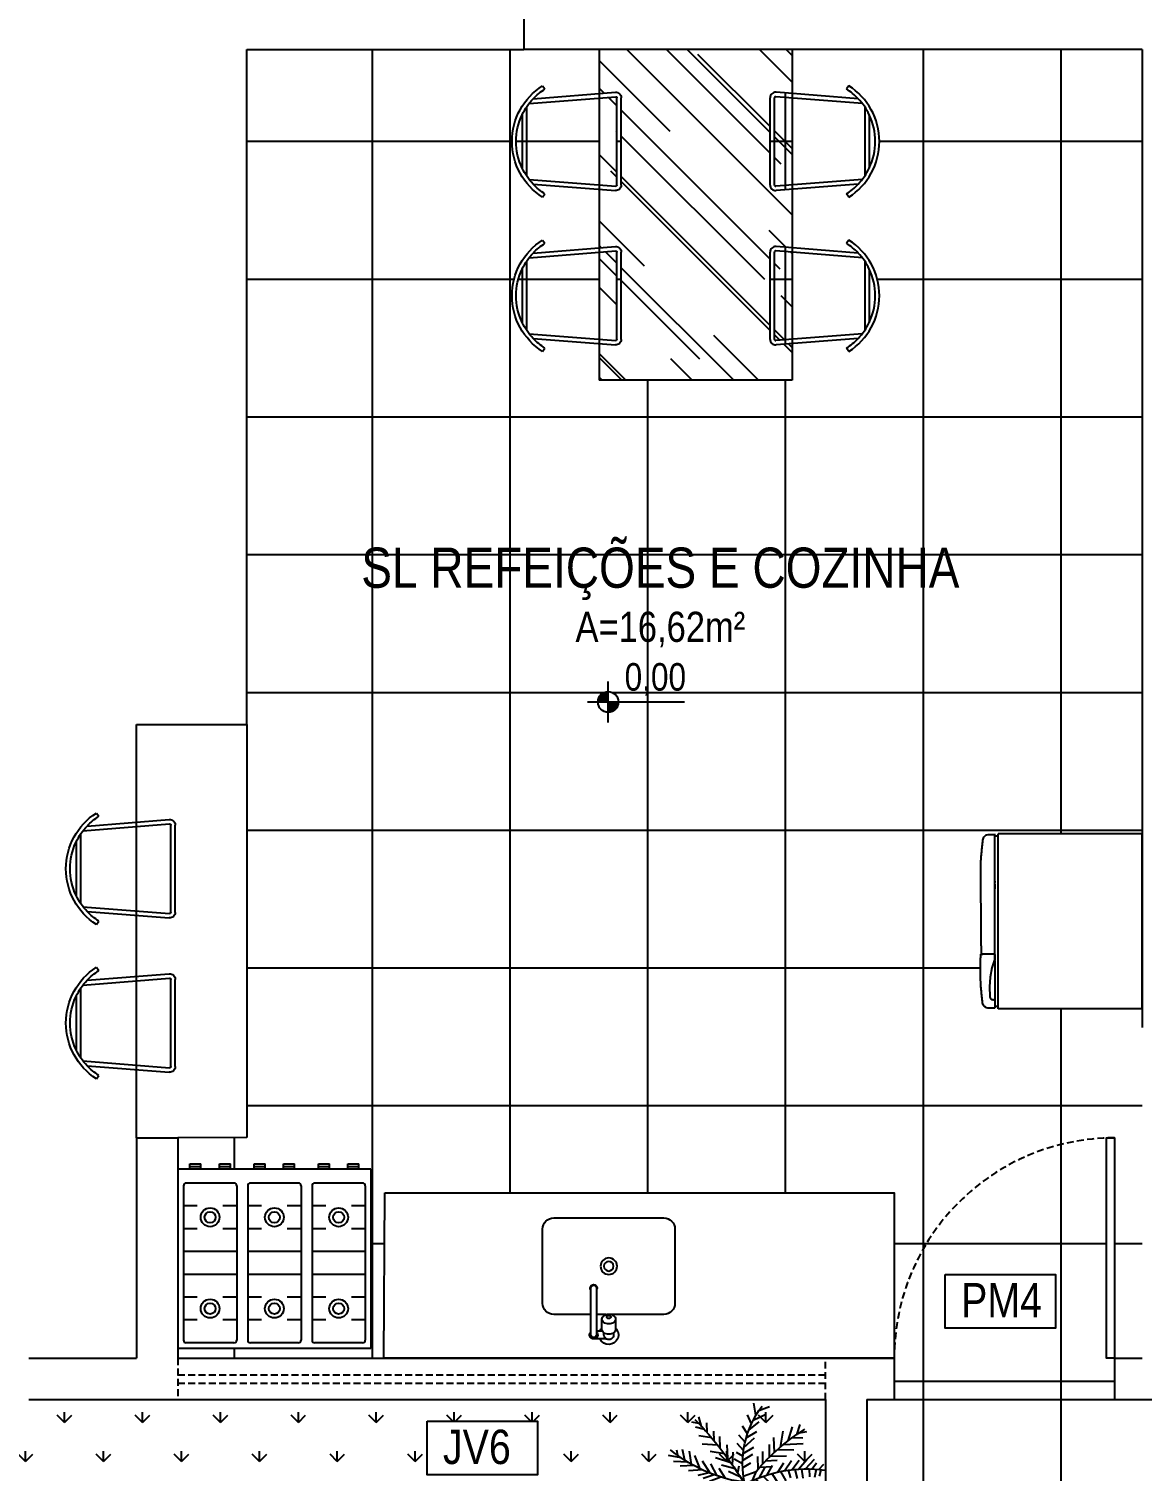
# Model space of a CAD drawing. Header units: millimetres. Extents: x -6300 to 1991, y -4770 to 4545.
# Drawn here: x -1669 to -1265, y -3688 to -3165 of the extents above; entities that cross this region are included whole.
import ezdxf
from ezdxf.enums import TextEntityAlignment as Align

# ---------------------------------------------------------------- set-up
doc = ezdxf.new("R2010")
doc.units = ezdxf.units.MM
doc.header["$LTSCALE"] = 20
doc.header["$MEASUREMENT"] = 0
doc.linetypes.add('CONTINU', pattern=[0])
doc.linetypes.add('HIDDEN2', pattern=[0.1875, 0.125, -0.0625])
doc.layers.get('0').update_dxf_attribs({"linetype": 'CONTINUOUS'})
for name, color, linetype in [('a-pem-m', 6, 'CONTINUOUS'), ('E-txt-g', 3, 'CONTINUOUS'), ('HIDROSSANITÁRIO', 8, 'CONTINUOUS'), ('VE', 118, 'CONTINUOUS')]:
    doc.layers.add(name, color=color, linetype=linetype)
doc.layers.add('E-Txt-W', color=7, linetype='CONTINUOUS', lineweight=20)
doc.styles.add('F2', font='ARIALN.TTF')
doc.styles.add('REG60', font='romans.shx', dxfattribs={"width": 0.8, "height": 0.15})
doc.styles.add('REG80', font='romans.shx', dxfattribs={"width": 0.8, "height": 0.2})
pattern_1 = [(90, (-158294.17, -6555.51), (-50, 1e-14), []), (180, (-158294.17, -6555.51), (-1e-14, -50), [])]

# ---------------------------------------------------------------- blocks, each defined once
blk = doc.blocks.new('TXT-AMB75')
at = {"layer": 'E-txt-g', "style": 'REG80', "width": 0.8, "flags": 8}
blk.add_attdef('TXT', text='', height=0.2, dxfattribs=at).set_placement((0.0055, 0.2964), align=Align.CENTER)
at = {"layer": 'E-Txt-W', "style": 'REG60', "width": 0.8, "flags": 8}
blk.add_attdef('TXT', text='', height=0.15, dxfattribs=at).set_placement((0.0055, 0.0271), align=Align.CENTER)
blk = doc.blocks.new('NV')
at = {"color": 4, "linetype": 'ByBlock', "ltscale": 0.5}
for p, q in [((-1.4143, -0.1421), (-1.4143, 0.1067)), ((-1.5387, -0.0177), (-0.9535, -0.0177))]:
    blk.add_line(p, q, dxfattribs=at)
at = {"color": 4, "ltscale": 2.5}
blk.add_circle((-1.4143, -0.0177), 0.0622, dxfattribs=at)
at = {"color": 4}
for points in [[(-1.4143, -0.0177), (-1.4583, 0.0263), (-1.4765, -0.0177), (-1.4717, 0.0061)], [(-1.4143, -0.0177), (-1.4143, 0.0445), (-1.4583, 0.0263), (-1.4381, 0.0398)], [(-1.4143, -0.0177), (-1.3521, -0.0177), (-1.3703, -0.0617), (-1.3568, -0.0415)], [(-1.4143, -0.0177), (-1.3703, -0.0617), (-1.4143, -0.0799), (-1.3905, -0.0752)]]:
    blk.add_solid(points, dxfattribs=at)
at = {"layer": 'E-Txt-W', "color": 4, "ltscale": 2.5, "style": 'F2'}
blk.add_attdef('COTAPISO', (-1.3058, 0.0735), '', height=0.15, dxfattribs=at)
blk = doc.blocks.new('Fogão03_6')
at = {"layer": 'a-pem-m', "color": 8}
for p, q in [((-0.35, -0.65), (-0.35, 0)), ((-0.35, 0), (0.35, 0)), ((-0.35, 0), (0.35, 0)), ((-0.35, -0.65), (-0.35, 0)), ((-0.33, -0.59), (-0.33, -0.03)), ((-0.33, -0.59), (-0.33, -0.03)), ((-0.32, -0.02), (-0.1467, -0.02)), ((-0.32, -0.02), (-0.1467, -0.02)), ((-0.1367, -0.59), (-0.1367, -0.03)), ((-0.1367, -0.59), (-0.1367, -0.03)), ((-0.0967, -0.59), (-0.0967, -0.03)), ((-0.0967, -0.59), (-0.0967, -0.03)), ((-0.0867, -0.02), (0.0867, -0.02)), ((-0.0867, -0.02), (0.0867, -0.02)), ((0.0967, -0.59), (0.0967, -0.03)), ((0.0967, -0.59), (0.0967, -0.03)), ((0.1367, -0.59), (0.1367, -0.03)), ((0.1367, -0.59), (0.1367, -0.03)), ((0.1467, -0.02), (0.32, -0.02)), ((0.1467, -0.02), (0.32, -0.02)), ((0.33, -0.59), (0.33, -0.03)), ((0.33, -0.59), (0.33, -0.03)), ((0.35, -0.65), (0.35, 0)), ((0.35, -0.65), (0.35, 0)), ((-0.33, -0.1029), (-0.28, -0.1029)), ((-0.33, -0.1029), (-0.28, -0.1029)), ((-0.1867, -0.1029), (-0.1367, -0.1029)), ((-0.1867, -0.1029), (-0.1367, -0.1029)), ((-0.0967, -0.1029), (-0.0467, -0.1029)), ((-0.0967, -0.1029), (-0.0467, -0.1029)), ((0.0467, -0.1029), (0.0967, -0.1029)), ((0.0467, -0.1029), (0.0967, -0.1029)), ((0.1367, -0.1029), (0.1867, -0.1029)), ((0.1367, -0.1029), (0.1867, -0.1029)), ((0.28, -0.1029), (0.33, -0.1029)), ((0.28, -0.1029), (0.33, -0.1029)), ((-0.33, -0.1857), (-0.28, -0.1857)), ((-0.33, -0.1857), (-0.28, -0.1857)), ((-0.1867, -0.1857), (-0.1367, -0.1857)), ((-0.1867, -0.1857), (-0.1367, -0.1857)), ((-0.0967, -0.1857), (-0.0467, -0.1857)), ((-0.0967, -0.1857), (-0.0467, -0.1857)), ((0.0467, -0.1857), (0.0967, -0.1857)), ((0.0467, -0.1857), (0.0967, -0.1857)), ((0.1367, -0.1857), (0.1867, -0.1857)), ((0.1367, -0.1857), (0.1867, -0.1857)), ((0.28, -0.1857), (0.33, -0.1857)), ((0.28, -0.1857), (0.33, -0.1857)), ((-0.33, -0.2686), (-0.1367, -0.2686)), ((-0.33, -0.2686), (-0.1367, -0.2686)), ((-0.0967, -0.2686), (0.0967, -0.2686)), ((-0.0967, -0.2686), (0.0967, -0.2686)), ((0.1367, -0.2686), (0.33, -0.2686)), ((0.1367, -0.2686), (0.33, -0.2686)), ((-0.33, -0.3514), (-0.1367, -0.3514)), ((-0.33, -0.3514), (-0.1367, -0.3514)), ((-0.0967, -0.3514), (0.0967, -0.3514)), ((-0.0967, -0.3514), (0.0967, -0.3514)), ((0.1367, -0.3514), (0.33, -0.3514)), ((0.1367, -0.3514), (0.33, -0.3514)), ((-0.33, -0.4343), (-0.28, -0.4343)), ((-0.33, -0.4343), (-0.28, -0.4343)), ((-0.1867, -0.4343), (-0.1367, -0.4343)), ((-0.1867, -0.4343), (-0.1367, -0.4343)), ((-0.0967, -0.4343), (-0.0467, -0.4343)), ((-0.0967, -0.4343), (-0.0467, -0.4343)), ((0.0467, -0.4343), (0.0967, -0.4343)), ((0.0467, -0.4343), (0.0967, -0.4343)), ((0.1367, -0.4343), (0.1867, -0.4343)), ((0.1367, -0.4343), (0.1867, -0.4343)), ((0.28, -0.4343), (0.33, -0.4343)), ((0.28, -0.4343), (0.33, -0.4343)), ((-0.33, -0.5171), (-0.28, -0.5171)), ((-0.33, -0.5171), (-0.28, -0.5171)), ((-0.1867, -0.5171), (-0.1367, -0.5171)), ((-0.1867, -0.5171), (-0.1367, -0.5171)), ((-0.0967, -0.5171), (-0.0467, -0.5171)), ((-0.0967, -0.5171), (-0.0467, -0.5171)), ((0.0467, -0.5171), (0.0967, -0.5171)), ((0.0467, -0.5171), (0.0967, -0.5171)), ((0.1367, -0.5171), (0.1867, -0.5171)), ((0.1367, -0.5171), (0.1867, -0.5171)), ((0.28, -0.5171), (0.33, -0.5171)), ((0.28, -0.5171), (0.33, -0.5171)), ((-0.32, -0.6), (-0.1467, -0.6)), ((-0.32, -0.6), (-0.1467, -0.6)), ((-0.0867, -0.6), (0.0867, -0.6)), ((-0.0867, -0.6), (0.0867, -0.6)), ((0.1467, -0.6), (0.32, -0.6)), ((0.1467, -0.6), (0.32, -0.6)), ((-0.35, -0.65), (0.35, -0.65)), ((-0.35, -0.65), (0.35, -0.65)), ((-0.3068, -0.65), (-0.3068, -0.67)), ((-0.3068, -0.65), (-0.3068, -0.67)), ((-0.2669, -0.66), (-0.3068, -0.66)), ((-0.2669, -0.66), (-0.3068, -0.66)), ((-0.2669, -0.67), (-0.3068, -0.67)), ((-0.2669, -0.67), (-0.3068, -0.67)), ((-0.2669, -0.65), (-0.2669, -0.67)), ((-0.2669, -0.65), (-0.2669, -0.67)), ((-0.1998, -0.65), (-0.1998, -0.67)), ((-0.1998, -0.65), (-0.1998, -0.67)), ((-0.1599, -0.66), (-0.1998, -0.66)), ((-0.1599, -0.66), (-0.1998, -0.66)), ((-0.1599, -0.67), (-0.1998, -0.67)), ((-0.1599, -0.67), (-0.1998, -0.67)), ((-0.1599, -0.65), (-0.1599, -0.67)), ((-0.1599, -0.65), (-0.1599, -0.67)), ((-0.0734, -0.65), (-0.0734, -0.67)), ((-0.0734, -0.65), (-0.0734, -0.67)), ((-0.0335, -0.66), (-0.0734, -0.66)), ((-0.0335, -0.66), (-0.0734, -0.66)), ((-0.0335, -0.67), (-0.0734, -0.67)), ((-0.0335, -0.67), (-0.0734, -0.67)), ((-0.0335, -0.65), (-0.0335, -0.67)), ((-0.0335, -0.65), (-0.0335, -0.67)), ((0.0335, -0.65), (0.0335, -0.67)), ((0.0335, -0.65), (0.0335, -0.67)), ((0.0734, -0.66), (0.0335, -0.66)), ((0.0734, -0.66), (0.0335, -0.66)), ((0.0734, -0.67), (0.0335, -0.67)), ((0.0734, -0.67), (0.0335, -0.67)), ((0.0734, -0.65), (0.0734, -0.67)), ((0.0734, -0.65), (0.0734, -0.67)), ((0.1599, -0.65), (0.1599, -0.67)), ((0.1599, -0.65), (0.1599, -0.67)), ((0.1998, -0.66), (0.1599, -0.66)), ((0.1998, -0.66), (0.1599, -0.66)), ((0.1998, -0.67), (0.1599, -0.67)), ((0.1998, -0.67), (0.1599, -0.67)), ((0.1998, -0.65), (0.1998, -0.67)), ((0.1998, -0.65), (0.1998, -0.67)), ((0.2669, -0.65), (0.2669, -0.67)), ((0.2669, -0.65), (0.2669, -0.67)), ((0.3067, -0.66), (0.2669, -0.66)), ((0.3067, -0.66), (0.2669, -0.66)), ((0.3067, -0.67), (0.2669, -0.67)), ((0.3067, -0.67), (0.2669, -0.67)), ((0.3067, -0.65), (0.3067, -0.67)), ((0.3067, -0.65), (0.3067, -0.67))]:
    blk.add_line(p, q, dxfattribs=at)
for centre, radius in [((-0.2333, -0.1443), 0.0341), ((-0.2333, -0.1443), 0.0341), ((-0.2333, -0.1443), 0.02), ((-0.2333, -0.1443), 0.02), ((0, -0.1443), 0.0341), ((0, -0.1443), 0.0341), ((0, -0.1443), 0.02), ((0, -0.1443), 0.02), ((0.2333, -0.1443), 0.0341), ((0.2333, -0.1443), 0.0341), ((0.2333, -0.1443), 0.02), ((0.2333, -0.1443), 0.02), ((-0.2333, -0.4757), 0.0341), ((-0.2333, -0.4757), 0.0341), ((-0.2333, -0.4757), 0.02), ((-0.2333, -0.4757), 0.02), ((0, -0.4757), 0.0341), ((0, -0.4757), 0.0341), ((0, -0.4757), 0.02), ((0, -0.4757), 0.02), ((0.2333, -0.4757), 0.0341), ((0.2333, -0.4757), 0.0341), ((0.2333, -0.4757), 0.02), ((0.2333, -0.4757), 0.02)]:
    blk.add_circle(centre, radius, dxfattribs=at)
for centre, start, end in [((-0.32, -0.03), 89.9995, 179.9996), ((-0.32, -0.03), 89.9995, 179.9996), ((-0.1467, -0.03), 359.9996, 89.9995), ((-0.1467, -0.03), 359.9996, 89.9995), ((-0.0867, -0.03), 89.9995, 179.9996), ((-0.0867, -0.03), 89.9995, 179.9996), ((0.0867, -0.03), 359.9996, 89.9995), ((0.0867, -0.03), 359.9996, 89.9995), ((0.1467, -0.03), 89.9995, 179.9996), ((0.1467, -0.03), 89.9995, 179.9996), ((0.32, -0.03), 359.9996, 89.9995), ((0.32, -0.03), 359.9996, 89.9995), ((-0.32, -0.59), 179.9996, 269.9995), ((-0.32, -0.59), 179.9996, 269.9995), ((-0.1467, -0.59), 269.9995, 359.9996), ((-0.1467, -0.59), 269.9995, 359.9996), ((-0.0867, -0.59), 179.9996, 269.9995), ((-0.0867, -0.59), 179.9996, 269.9995), ((0.0867, -0.59), 269.9995, 359.9996), ((0.0867, -0.59), 269.9995, 359.9996), ((0.1467, -0.59), 179.9996, 269.9995), ((0.1467, -0.59), 179.9996, 269.9995), ((0.32, -0.59), 269.9995, 359.9996), ((0.32, -0.59), 269.9995, 359.9996)]:
    blk.add_arc(centre, 0.01, start, end, dxfattribs=at)
blk = doc.blocks.new('GELAD-VS')
at = {"color": 8}
blk.add_line((-0.0958, -0.3127), (-0.0958, -0.3151), dxfattribs=at)
for points in [[(-0.2946, 0.2704), (0.3404, 0.2704)], [(-0.2946, 0.2704), (-0.2946, -0.2524)], [(0.3404, 0.2704), (0.3404, -0.2524)], [(-0.2946, -0.2524), (0.3404, -0.2524)], [(-0.2861, -0.2524), (-0.2861, -0.2648)], [(0.3319, -0.2524), (0.3319, -0.2648)], [(-0.2919, -0.2667), (-0.2919, -0.2864), (-0.2915, -0.2903), (-0.2907, -0.2942), (-0.2888, -0.2977), (-0.2861, -0.3011), (-0.2834, -0.3042), (-0.2799, -0.3062), (-0.276, -0.3077), (-0.2722, -0.3089), (-0.2687, -0.3093), (-0.2652, -0.3096), (-0.2613, -0.31), (-0.2578, -0.3104), (-0.254, -0.3108), (-0.2505, -0.3112), (-0.247, -0.3116), (-0.2432, -0.312), (-0.2397, -0.3124), (-0.2358, -0.3127), (-0.2323, -0.3131), (-0.2285, -0.3131), (-0.225, -0.3135), (-0.2211, -0.3139), (-0.2176, -0.3143), (-0.2138, -0.3147), (-0.2103, -0.3147), (-0.2064, -0.3151), (-0.2029, -0.3151), (-0.1991, -0.3154), (-0.1956, -0.3154), (-0.1917, -0.3158), (-0.1882, -0.3158), (-0.1844, -0.3158), (-0.1809, -0.3162), (-0.177, -0.3162), (-0.1735, -0.3162), (-0.1697, -0.3166), (-0.1662, -0.3166), (-0.1623, -0.3166), (-0.1588, -0.3166), (-0.155, -0.3166), (-0.1515, -0.3166), (-0.1476, -0.3166), (-0.1442, -0.3166), (-0.1403, -0.3166), (-0.1368, -0.3166), (-0.1329, -0.3166), (-0.1295, -0.3162), (-0.1256, -0.3162), (-0.1221, -0.3162), (-0.1182, -0.3158), (-0.1148, -0.3158), (-0.1109, -0.3158), (-0.1074, -0.3154), (-0.1039, -0.3154), (-0.1001, -0.3151), (-0.0958, -0.3151)], [(-0.2899, -0.2648), (-0.2899, -0.2648), (-0.2899, -0.2648), (-0.2899, -0.2648), (-0.2899, -0.2648), (-0.2899, -0.2648), (-0.2899, -0.2648), (-0.2907, -0.2648), (-0.2911, -0.2652), (-0.2915, -0.2659), (-0.2915, -0.2663), (-0.2915, -0.2663), (-0.2915, -0.2663), (-0.2915, -0.2663), (-0.2915, -0.2663), (-0.2915, -0.2667)], [(-0.1237, -0.2648), (-0.2899, -0.2648)], [(-0.2636, -0.2648), (-0.2636, -0.2648), (-0.2636, -0.2648), (-0.2636, -0.2648), (-0.2636, -0.2648), (-0.2636, -0.2648), (-0.2636, -0.2648), (-0.2636, -0.2648), (-0.2636, -0.2648)], [(-0.2617, -0.2667), (-0.2617, -0.2663), (-0.2621, -0.2663), (-0.2621, -0.2659), (-0.2621, -0.2659), (-0.2625, -0.2656), (-0.2625, -0.2656), (-0.2625, -0.2652), (-0.2629, -0.2652), (-0.2633, -0.2648), (-0.2633, -0.2648), (-0.2636, -0.2648), (-0.2636, -0.2648)], [(-0.2617, -0.2667), (-0.2617, -0.2687)], [(-0.249, -0.2826), (-0.2513, -0.2822), (-0.254, -0.2814), (-0.2563, -0.2799), (-0.2582, -0.2779), (-0.2598, -0.276), (-0.2609, -0.2737), (-0.2617, -0.271), (-0.2617, -0.2687)], [(-0.1124, -0.2648), (-0.1457, -0.2748), (-0.1797, -0.281), (-0.2145, -0.2837), (-0.249, -0.2826)], [(-0.1237, -0.2648), (-0.1221, -0.2648), (-0.1209, -0.2648), (-0.1194, -0.2648), (-0.119, -0.2648), (-0.1182, -0.2648)], [(-0.1209, -0.2648), (-0.1221, -0.2648)], [(-0.1182, -0.2648), (-0.1182, -0.2648)], [(-0.1124, -0.2648), (-0.1128, -0.2648), (-0.1128, -0.2648), (-0.1132, -0.2648), (-0.1136, -0.2648), (-0.114, -0.2648), (-0.1144, -0.2648), (-0.1148, -0.2648), (-0.1155, -0.2648), (-0.1163, -0.2648), (-0.1171, -0.2648), (-0.1182, -0.2648), (-0.1182, -0.2648)], [(-0.1182, -0.2648), (-0.1182, -0.2648)], [(-0.1124, -0.2648), (-0.0958, -0.2648)], [(-0.0966, -0.2648), (-0.1124, -0.2648), (-0.1124, -0.2648), (-0.1124, -0.2648), (-0.1124, -0.2648), (-0.1124, -0.2648)], [(-0.0966, -0.2648), (-0.0966, -0.2648), (-0.0966, -0.2648), (-0.0966, -0.2648), (-0.0966, -0.2648), (-0.0966, -0.2648), (-0.0966, -0.2648), (-0.0966, -0.2648), (-0.0966, -0.2648), (-0.0966, -0.2648), (-0.0966, -0.2648), (-0.0966, -0.2648), (-0.0966, -0.2648)], [(-0.0958, -0.2648), (0.3404, -0.2648)], [(-0.0958, -0.2648), (-0.0958, -0.2648), (-0.0958, -0.2648), (-0.0958, -0.2648), (-0.0958, -0.2659)], [(-0.0958, -0.2648), (-0.0958, -0.2659)], [(-0.0958, -0.2648), (-0.0958, -0.3093)], [(-0.0958, -0.2648), (-0.0958, -0.3139), (-0.0958, -0.3093)], [(-0.0958, -0.2659), (-0.0958, -0.3081)], [(-0.0958, -0.2675), (-0.0958, -0.2667)], [(-0.0958, -0.3081), (-0.0958, -0.3081), (-0.0958, -0.3085)], [(-0.0958, -0.3112), (-0.0958, -0.3108), (-0.0958, -0.3108), (-0.0958, -0.3108), (-0.0958, -0.3108), (-0.0958, -0.3104), (-0.0958, -0.3104), (-0.0958, -0.31), (-0.0958, -0.31), (-0.0958, -0.31), (-0.0958, -0.3096), (-0.0958, -0.3093), (-0.0958, -0.3089), (-0.0958, -0.3089), (-0.0958, -0.3085), (-0.0958, -0.3081)], [(-0.0958, -0.3093), (-0.0958, -0.3096)], [(-0.0958, -0.31), (-0.0958, -0.3108)], [(-0.0958, -0.3108), (-0.0958, -0.3112)], [(-0.0958, -0.3112), (-0.0958, -0.3139)], [(-0.0958, -0.312), (-0.0958, -0.3124)], [(-0.0958, -0.3127), (-0.0958, -0.3131)], [(-0.0796, -0.3143), (-0.0838, -0.3143), (-0.0958, -0.3139), (-0.0958, -0.3139)], [(-0.0656, -0.2648), (-0.0656, -0.2648), (-0.0656, -0.2648), (-0.0656, -0.2648), (-0.0656, -0.2648), (-0.0656, -0.2648), (-0.0656, -0.2648), (-0.0656, -0.2648), (-0.0656, -0.2648), (-0.0656, -0.2648), (-0.0656, -0.2648), (-0.0656, -0.2648), (-0.0656, -0.2648), (-0.0656, -0.2648), (-0.0656, -0.2648), (-0.0656, -0.2648), (-0.0656, -0.2648), (-0.0656, -0.2648), (-0.0656, -0.2648), (-0.0656, -0.2648), (-0.0656, -0.2648)], [(0.1583, -0.2648), (0.1416, -0.2648)], [(0.1424, -0.2648), (0.1583, -0.2648), (0.1583, -0.2648), (0.1583, -0.2648), (0.1583, -0.2648), (0.1583, -0.2648)], [(0.1583, -0.2648), (0.1583, -0.2648), (0.1587, -0.2648), (0.1587, -0.2648), (0.1594, -0.2648), (0.1598, -0.2648), (0.1602, -0.2648), (0.1606, -0.2648), (0.1614, -0.2648), (0.1621, -0.2648), (0.1629, -0.2648), (0.1637, -0.2648), (0.1641, -0.2648)], [(0.1641, -0.2648), (0.1641, -0.2648)], [(0.1641, -0.2648), (0.1641, -0.2648)], [(0.1691, -0.2648), (0.1679, -0.2648), (0.1668, -0.2648), (0.1652, -0.2648), (0.1648, -0.2648), (0.1641, -0.2648)], [(0.1668, -0.2648), (0.1679, -0.2648)], [(0.1691, -0.2648), (0.3358, -0.2648)], [(0.318, -0.3089), (0.3145, -0.3093), (0.311, -0.3096), (0.3072, -0.31), (0.3037, -0.3104), (0.2998, -0.3108), (0.2963, -0.3112), (0.2925, -0.3116), (0.289, -0.312), (0.2855, -0.3124), (0.2816, -0.3127), (0.2782, -0.3131), (0.2743, -0.3131), (0.2704, -0.3135), (0.2669, -0.3139), (0.2631, -0.3143), (0.2596, -0.3147), (0.2561, -0.3147), (0.2522, -0.3151), (0.2488, -0.3151), (0.245, -0.3154)], [(0.3095, -0.2648), (0.3095, -0.2648), (0.3095, -0.2648), (0.3095, -0.2648), (0.3095, -0.2648), (0.3095, -0.2648), (0.3095, -0.2648)], [(0.3377, -0.2864), (0.3373, -0.2903), (0.3362, -0.2942), (0.3346, -0.2977), (0.3319, -0.3011), (0.3288, -0.3042), (0.3253, -0.3062), (0.3219, -0.3077), (0.318, -0.3089)], [(0.3377, -0.2663), (0.3377, -0.2663), (0.3377, -0.2663), (0.3377, -0.2663), (0.3377, -0.2663), (0.3377, -0.2663), (0.3377, -0.2663), (0.3377, -0.2659), (0.3373, -0.2652), (0.3365, -0.2648), (0.3362, -0.2648), (0.3362, -0.2648), (0.3362, -0.2648), (0.3362, -0.2648), (0.3362, -0.2648), (0.3362, -0.2648)], [(0.3377, -0.2667), (0.3377, -0.2864)], [(-0.066, -0.3143), (-0.0711, -0.3143), (-0.0796, -0.3143)], [(-0.066, -0.3143), (0.245, -0.3154)], [(0.2194, -0.3162), (0.2194, -0.3162)], [(0.2267, -0.3162), (0.2267, -0.3162)]]:
    blk.add_lwpolyline(points, dxfattribs=at)
blk = doc.blocks.new('cadeira3')
at = {"color": 8}
for p, q in [((334.29, -201.65), (331.21, -240.97)), ((335.87, -200.51), (367.14, -200.51)), ((339.39, -198.51), (363.62, -198.51)), ((368.73, -201.65), (371.8, -240.97)), ((326.24, -207.76), (327.72, -208.87)), ((332.14, -203.49), (329.22, -240.82)), ((370.88, -203.49), (373.8, -240.82)), ((376.77, -207.76), (375.3, -208.87)), ((371.3, -241.51), (331.71, -241.51)), ((371.3, -243.51), (331.71, -243.51))]:
    blk.add_line(p, q, dxfattribs=at)
for centre, radius, start, end in [((351.51, -223.91), 29.99, 32.59097, 147.40903), ((351.51, -223.93), 28.15, 64.50648, 115.49352), ((351.51, -223.93), 28.15, 115.49352, 133.47386), ((351.51, -223.93), 28.15, 46.52614, 64.50648), ((351.51, -223.93), 28.15, 133.47386, 147.66894), ((351.51, -223.93), 28.15, 32.33106, 46.52614), ((331.71, -241.01), 2.5, 175.52762, 270), ((331.71, -241.01), 0.5, 175.52762, 270), ((371.3, -241.01), 2.5, 270, 4.47238), ((371.3, -241.01), 0.5, 270, 4.47238)]:
    blk.add_arc(centre, radius, start, end, dxfattribs=at)
blk = doc.blocks.new('Cuba coz')
at = {"color": 8}
blk.add_line((7.5, -4.5), (7.5, -2.41), dxfattribs=at)
for points in [[(13.41, -6.5), (13.41, -20, 0.414214), (17.41, -24), (44.41, -24, 0.414214), (48.41, -20), (48.41, 20, 0.414214), (44.41, 24), (17.41, 24, 0.414214), (13.41, 20), (13.41, 0.74)], [(6.7, 1.75), (6, 1.75, 0.546464), (4.41, -0.73, -0.10784), (4.5, -1.15), (4.5, -5.5)], [(11.72, 2.5), (7.96, 2.5, 0.133256), (7.32, 2.33, 0.106756), (6.71, 1.77, 0.082828), (6.34, 0.99, 0.071352), (6.19, 0, 0.071352), (6.34, -0.99, 0.082828), (6.71, -1.77, 0.106756), (7.32, -2.33, 0.133256), (7.96, -2.5), (11.72, -2.5)], [(4.41, -0.73, 0.293273), (6, -1.75), (6.7, -1.75)], [(13.41, -1), (13.41, -4.5, 0.414214)]]:
    blk.add_lwpolyline(points, format="xyb", dxfattribs=at)
for points in [[(11.72, -2.5, 0.133256), (12.36, -2.33, 0.106756), (12.97, -1.77, 0.082828), (13.35, -0.99, 0.071352), (13.49, 0, 0.071352), (13.35, 0.99, 0.082828), (12.97, 1.77, 0.106756), (12.36, 2.33, 0.133256), (11.72, 2.5, 0.133256), (11.08, 2.33, 0.106756), (10.47, 1.77, 0.082828), (10.1, 0.99, 0.071352), (9.95, 0, 0.071352), (10.1, -0.99, 0.082828), (10.47, -1.77, 0.106756), (11.08, -2.33, 0.133256)], [(12.47, 0.75, 0.133256), (12.28, 0.7, 0.106756), (12.1, 0.53, 0.082828), (11.98, 0.3, 0.071352), (11.94, 0, 0.071352), (11.98, -0.3, 0.082828), (12.1, -0.53, 0.106756), (12.28, -0.7, 0.133256), (12.47, -0.75, 0.133256), (12.66, -0.7, 0.106756), (12.85, -0.53, 0.082828), (12.96, -0.3, 0.071352), (13, 0, 0.071352), (12.96, 0.3, 0.082828), (12.85, 0.53, 0.106756), (12.66, 0.7, 0.133256)], [(6, -6.5), (23, -6.5, 1), (23, -4.5), (6, -4.5, 1)]]:
    blk.add_lwpolyline(points, format="xyb", close=True, dxfattribs=at)
for radius in [3, 1.75]:
    blk.add_circle((30.91, 0), radius, dxfattribs=at)
for centre, radius, start, end in [((6, 0), 3.5, 45.5847, 244.6231), ((6, -5.5), 1.5, 41.8103, 318.1897), ((6, 0), 3.5, 295.3769, 314.4153), ((23, -5.5), 1.25, 233.1301, 126.8699)]:
    blk.add_arc(centre, radius, start, end, dxfattribs=at)
blk = doc.blocks.new('FLOR2')
at = {"layer": 'VE', "color": 8}
for p, q in [((-80.3, 253.3), (-101.6, 282.1)), ((-82.6, 266.8), (-71.8, 290.5)), ((-77.5, 238.1), (-64.7, 269)), ((52.3, 229.2), (26.3, 258.5)), ((53.7, 258.4), (40.8, 273)), ((51.1, 215.2), (79.6, 258.5)), ((53.2, 243.8), (73.7, 286)), ((-74.7, 224.4), (-101.7, 246.3)), ((-66.3, 186.3), (-93.5, 208.1)), ((-69.4, 199.7), (-47.7, 241.3)), ((-61.3, 166.2), (-30.7, 213.6)), ((49.4, 200.4), (16.6, 234.2)), ((43.9, 166.6), (16.6, 210)), ((48.1, 190.9), (79.6, 229.4)), ((-57.8, 153.1), (-91, 179.1)), ((-50.9, 128.4), (-27.3, 174.9)), ((34.9, 127.8), (16.6, 176)), ((42.1, 157.4), (74.8, 195.4)), ((157.5, 136.3), (134.7, 159.9)), ((174.2, 158.1), (152.7, 176.1)), ((187.8, 178.2), (161.1, 191.4)), ((197.1, 193.1), (174.8, 202.3)), ((179.9, 166.3), (207.2, 166.2)), ((193, 186.4), (218.9, 189.4)), ((-248.3, 123.4), (-282.9, 101.8)), ((-228.8, 121.8), (-258.8, 154)), ((-209.5, 119.1), (-251.1, 97.5)), ((-171.1, 110.4), (-216.8, 98.5)), ((-195.2, 116.4), (-211.3, 146.7)), ((-157.4, 106.1), (-168.5, 136.9)), ((-128.8, 95.1), (-135.3, 128.2)), ((-101.1, 81.5), (-107.5, 115.3)), ((-45.4, 110.2), (-82.7, 140.9)), ((-36.3, 82.2), (-75, 107.5)), ((-39.3, 91.1), (-19.9, 146.4)), ((-30.9, 66.6), (-12.1, 113)), ((17.2, 73.9), (2, 112.9)), ((27.5, 102.9), (6.9, 146.9)), ((23.1, 89.8), (60.2, 112.9)), ((30.7, 113.1), (65.1, 137.2)), ((105, 81.1), (89.8, 117)), ((125.4, 100.5), (108.7, 123.5)), ((141.8, 117.9), (121.5, 144.1)), ((134.9, 110.4), (178, 110.1)), ((150.9, 128.4), (195.6, 131.1)), ((166, 147.1), (213.3, 152.2)), ((-143, 100.9), (-184.2, 85)), ((-110.7, 86.6), (-160.6, 77.4)), ((-91.7, 76.1), (-133.4, 59.7)), ((-71.4, 63.1), (-110.4, 47.3)), ((-84.2, 71.5), (-80.2, 97.5)), ((-61, 55.7), (-56.7, 89.9)), ((-25, 50.2), (-47.6, 61.3)), ((-18.6, 33.4), (-9.2, 79.1)), ((28.8, 25.6), (25.9, 67.6)), ((54.7, 41.9), (48.8, 84.2)), ((81.1, 61.1), (66.9, 100.4)), ((97.7, 74.8), (137.5, 72.5)), ((115.6, 91), (160.4, 89.1)), ((127.7, 19.7), (162.5, 64.9)), ((161.6, 26), (195.9, 72.7)), ((189.8, 32.5), (233.7, 85.8)), ((228.3, 43.3), (249.4, 72.6)), ((256.3, 52.6), (276.4, 71.1)), ((-190.4, -16.5), (-241.7, 10.1)), ((-162.2, -10.6), (-203.9, 23.1)), ((-138.3, -6.5), (-174.5, 20.9)), ((-104.1, -2.9), (-140.4, 24.4)), ((-79, 0.2), (-115.2, 27.6)), ((-50.4, 47.4), (-82.6, 34.3)), ((-34.8, -7.8), (-70.5, 0.7)), ((-27.9, 27.5), (-69, 0.4)), ((-11.4, 15.4), (7.9, 51.4)), ((7.7, 13.9), (7.9, 51.4)), ((17.8, -11.5), (53.6, 12.1)), ((19.5, 20.2), (55.1, 11.7)), ((43.6, 34.6), (82.9, 28.8)), ((67, 50.6), (105.8, 45.4)), ((74.5, 13.1), (115.2, -7.4)), ((103.6, 16.2), (129.9, 47.5)), ((122.9, 19), (159.1, -8.4)), ((146.8, 23), (188.6, -10.7)), ((175.1, 28.9), (226.4, 2.4)), ((209.1, 37.6), (258.9, 19.8)), ((234.1, 50.4), (269.5, 38.8)), ((-260.6, -36.3), (-297.5, -24.2)), ((-271.7, -40.1), (-291.8, -58.6)), ((-224.4, -25.1), (-274.3, -7.4)), ((-243.7, -30.8), (-264.8, -60.1)), ((-205.1, -20), (-249, -73.3)), ((-176.9, -13.5), (-211.2, -60.3)), ((-143.1, -7.2), (-177.8, -52.5)), ((-119, -3.8), (-145.3, -35)), ((-82.4, -38.1), (-121.1, -32.9)), ((-90.2, -2.9), (-116.5, -34.1)), ((-59, -22.2), (-98.2, -16.3)), ((-96.4, -48.6), (-82.2, -87.9)), ((-70, -29.4), (-64.1, -71.7)), ((-43.8, -14.7), (-40.9, -56.7)), ((-17.4, -15.4), (-5.3, -45.9)), ((5.3, -32.4), (-13.4, -78.7)), ((9.6, -37.7), (32.3, -48.8)), ((32.9, -20.5), (32.1, -58.5)), ((42.4, -25.6), (71.3, -6.3)), ((54.4, -31.5), (57.1, -66)), ((66.1, -36.8), (101.2, -13.5)), ((80.3, -42.5), (81.7, -68.7)), ((88.6, -45.5), (126.2, -21)), ((98.9, -48.8), (111.9, -80.7)), ((109.3, -51.9), (156.4, -33)), ((143.9, -59.5), (181, -35.7)), ((173.3, -63.2), (215.7, -42.4)), ((212.6, -64.1), (249.1, -34.6)), ((240.1, -54.5), (268.6, -27.6)), ((-150.3, -97.9), (-193.3, -97.6)), ((-131, -78.5), (-175.7, -76.6)), ((-113, -62.3), (-152.8, -60)), ((-140.7, -88), (-124, -111.1)), ((-120.3, -68.7), (-105.1, -104.5)), ((-28.9, -84.6), (-68.3, -95.7)), ((-23.5, -56.8), (-61.5, -71.9)), ((-31.5, -100), (-16.7, -124.3)), ((-25.5, -69.9), (-13.5, -100.4)), ((15.6, -54.2), (-3.2, -100.5)), ((23.9, -78.7), (4.6, -133.9)), ((21, -69.7), (59.6, -95)), ((30, -97.7), (67.4, -128.4)), ((50.8, -62.6), (58.9, -94.5)), ((64.2, -73.5), (111.4, -79.4)), ((74.6, -82.5), (81.9, -127.1)), ((87.1, -94.1), (128.1, -98.7)), ((128.7, -56.7), (141.8, -87.8)), ((159, -61.7), (176, -89.7)), ((198, -64.3), (219.9, -90.7)), ((232.1, -62.8), (267.9, -88.5)), ((-181.4, -134.6), (-228.6, -139.7)), ((-195.2, -153.8), (-222.5, -153.8)), ((-166.3, -115.9), (-211, -118.7)), ((-189.5, -145.7), (-168.1, -163.6)), ((-172.9, -123.8), (-150, -147.4)), ((-157.1, -105.4), (-136.8, -131.7)), ((-45.5, -137.8), (-81, -147.5)), ((-37.2, -114.1), (-68.5, -119.5)), ((-50.1, -149.5), (-40.8, -185.5)), ((-39.9, -122.1), (-27.9, -152.6)), ((35.5, -115.9), (12, -162.5)), ((45.9, -153.7), (15.3, -201.1)), ((42.5, -140.6), (75.6, -166.6)), ((101.9, -109), (98.1, -145.2)), ((108.6, -116.2), (149.5, -121.2)), ((120.9, -130.2), (119.1, -162.8)), ((131.2, -142.8), (171.4, -148.5)), ((137.7, -151.4), (134.9, -176.1)), ((-208.4, -174), (-234.3, -177)), ((-212.4, -180.7), (-190.1, -189.9)), ((-203.2, -165.8), (-176.5, -178.9)), ((-71.3, -194.2), (-110.7, -203.1)), ((-59.4, -170.6), (-98.3, -175.1)), ((-75.6, -202), (-60.4, -237.2)), ((-63.4, -178.9), (-44, -219.3)), ((54.1, -187.2), (32.4, -228.8)), ((50.9, -173.8), (78.2, -195.6)), ((145.5, -162.1), (177.9, -167.4)), ((-84.5, -217), (-113.5, -232.1)), ((-90.3, -226.2), (-80.6, -245)), ((62.1, -225.6), (49.4, -256.6)), ((67.3, -254.3), (56.5, -278)), ((59.4, -211.9), (86.4, -233.9)), ((64.9, -240.8), (86.2, -269.6))]:
    blk.add_line(p, q, dxfattribs=at)
for centre, radius, start, end in [((1087.9, 462.4), 1186.7, 188.516, 202.6061), ((-486.5, 269.5), 540.3, 336.1944, 2.2987), ((-211.8, 435.3), 475.2, 295.4351, 330.987), ((-111.8, 349.6), 262, 304.4561, 313.2891), ((-266.2, -219.1), 342.9, 41.079, 90.2435), ((11.4, 742.8), 732.4, 273.4205, 291.3892), ((-26.8, -730.3), 732.4, 93.4205, 111.3892), ((196.4, -422.9), 475.2, 115.4351, 150.987), ((-481.7, 27.7), 466.5, 321.3423, 356.988), ((200.6, 278.7), 342.9, 232.5988, 281.7634), ((-1103.2, -449.9), 1186.7, 8.516, 22.6061), ((-241, -435.3), 473.3, 32.1218, 54.7349)]:
    blk.add_arc(centre, radius, start, end, dxfattribs=at)

msp = doc.modelspace()

# ---------------------------------------------------------------- hatches: boundary and pattern name
at = {"layer": 'HIDROSSANITÁRIO'}
h = msp.add_hatch(dxfattribs=at)
h.set_pattern_fill('ANSI37,_O', color=8, scale=400, angle=45)
h.set_pattern_definition(pattern_1)
h.paths.add_polyline_path([(-1354.708, -3647.168), (-1354.708, -3662.168), (-1274.708, -3662.168), (-1274.708, -3647.168), (-1277.708, -3647.168), (-1277.708, -3567.224, 0.4032697)])
h.paths.add_polyline_path([(-1296.155, -3634.742), (-1296.155, -3654.208), (-1336.184, -3654.208), (-1336.184, -3634.742)], flags=16)
h.paths.add_polyline_path([(-1264.708, -3172.168), (-1391.774, -3172.168), (-1391.774, -3292.168), (-1461.774, -3292.168), (-1461.774, -3172.168), (-1489.158, -3172.168), (-1589.708, -3172.168), (-1589.708, -3417.168), (-1589.708, -3566.975), (-1614.708, -3567.168), (-1614.708, -3647.168), (-1539.961, -3647.168), (-1539.6, -3587.168), (-1354.708, -3587.168), (-1354.708, -3647.168, -0.4032697), (-1277.708, -3567.224), (-1277.708, -3567.168), (-1274.708, -3567.168), (-1274.708, -3647.168), (-1264.708, -3647.168), (-1264.708, -3597.168), (-1264.708, -3527.168)])
h.paths.add_polyline_path([(-1316.993, -3457.148), (-1316.993, -3456.878), (-1264.708, -3456.878), (-1264.708, -3520.378), (-1318.231, -3520.378), (-1318.231, -3520.107), (-1321.12, -3520.107), (-1322.543, -3519), (-1322.678, -3517.787), (-1322.833, -3516.395), (-1322.949, -3515.235), (-1322.987, -3514.887), (-1323.026, -3514.5), (-1323.258, -3512.411), (-1323.258, -3511.213), (-1323.336, -3510.439), (-1323.336, -3509.356), (-1323.413, -3508.66), (-1323.413, -3507.539), (-1323.413, -3507.152), (-1323.413, -3506.804), (-1323.413, -3506.417), (-1323.413, -3506.069), (-1323.413, -3505.682), (-1323.413, -3505.334), (-1323.413, -3504.948), (-1323.413, -3504.6), (-1323.413, -3502.705), (-1323.297, -3501.661), (-1323.297, -3500.5), (-1323.142, -3500.5), (-1323.181, -3499.301), (-1323.181, -3497.523), (-1323.299, -3465.676), (-1323.181, -3464.612), (-1323.065, -3463.452), (-1323.065, -3463.065), (-1322.949, -3462.021), (-1322.891, -3461.48), (-1322.794, -3460.513), (-1322.678, -3459.469), (-1322.543, -3458.255), (-1321.12, -3457.148)], flags=16)
h.paths.add_polyline_path([(-1318.231, -3500.5), (-1318.231, -3502.163), (-1319.236, -3505.489), (-1319.855, -3508.892), (-1320.126, -3512.373), (-1320.01, -3515.815), (-1319.971, -3516.047), (-1319.894, -3516.317), (-1319.739, -3516.549), (-1319.546, -3516.743), (-1319.352, -3516.898), (-1319.12, -3517.014), (-1318.849, -3517.091), (-1318.617, -3517.091), (-1318.424, -3517.091), (-1318.385, -3517.091), (-1318.385, -3517.13), (-1318.347, -3517.13), (-1318.308, -3517.168), (-1318.269, -3517.168), (-1318.269, -3517.207), (-1318.2, -3517.277), (-1319.844, -3516.807), (-1320.01, -3515.815), (-1320.126, -3512.373), (-1319.855, -3508.892), (-1319.236, -3505.489), (-1317.728, -3500.5)], flags=0)
h.paths.add_polyline_path([(-1454.805, -3408.952, -1), (-1462.27, -3408.952, -1)], flags=16)
h.paths.add_polyline_path([(-1371.173, -3281.737), (-1372.058, -3280.556, 0.062017), (-1367.759, -3277.021), (-1397.618, -3279.357, -0.4372654), (-1399.774, -3277.363), (-1399.774, -3245.688, -0.4372654), (-1397.618, -3243.694), (-1367.759, -3246.029, 0.062017), (-1372.058, -3242.495), (-1371.173, -3241.314, -0.5475865)], flags=16)
h.paths.add_polyline_path([(-1398.174, -3277.795), (-1398.174, -3245.255), (-1366.285, -3247.75, -0.0533494), (-1363.774, -3251.832, -0.2262175), (-1363.774, -3271.219, -0.0533494), (-1366.285, -3275.301)], flags=0)
h.paths.add_polyline_path([(-1371.173, -3225.737), (-1372.058, -3224.556, 0.062017), (-1367.759, -3221.021), (-1397.618, -3223.357, -0.4372654), (-1399.774, -3221.363), (-1399.774, -3189.688, -0.4372654), (-1397.618, -3187.694), (-1367.759, -3190.029, 0.062017), (-1372.058, -3186.495), (-1371.173, -3185.314, -0.5475865)], flags=16)
h.paths.add_polyline_path([(-1455.93, -3279.357), (-1485.788, -3277.021, 0.062017), (-1481.489, -3280.556), (-1482.375, -3281.737, -0.5475865), (-1482.375, -3241.314), (-1481.489, -3242.495, 0.062017), (-1485.788, -3246.029), (-1455.93, -3243.694, -0.4372654), (-1453.774, -3245.688), (-1453.774, -3277.363, -0.4372654)], flags=17)
h.paths.add_polyline_path([(-1398.174, -3221.795), (-1398.174, -3189.255), (-1366.285, -3191.75, -0.0533494), (-1363.774, -3195.832, -0.2262175), (-1363.774, -3215.219, -0.0533494), (-1366.285, -3219.301)], flags=0)
h.paths.add_polyline_path([(-1487.262, -3275.301, -0.0533494), (-1489.774, -3271.219, -0.2262175), (-1489.774, -3251.832, -0.0533494), (-1487.262, -3247.75), (-1455.374, -3245.255), (-1455.374, -3277.795)], flags=16)
h.paths.add_polyline_path([(-1455.93, -3223.357), (-1485.788, -3221.021, 0.062017), (-1481.489, -3224.556), (-1482.375, -3225.737, -0.5475865), (-1482.375, -3185.314), (-1481.489, -3186.495, 0.062017), (-1485.788, -3190.029), (-1455.93, -3187.694, -0.4372654), (-1453.774, -3189.688), (-1453.774, -3221.363, -0.4372654)], flags=17)
h.paths.add_polyline_path([(-1487.262, -3219.301, -0.0533494), (-1489.774, -3215.219, -0.2262175), (-1489.774, -3195.832, -0.0533494), (-1487.262, -3191.75), (-1455.374, -3189.255), (-1455.374, -3221.795)], flags=16)
h.paths.add_polyline_path([(-1544.708, -3578.56), (-1544.708, -3643.56), (-1614.708, -3643.559), (-1614.708, -3578.559), (-1610.383, -3578.559), (-1610.383, -3576.559), (-1606.394, -3576.559), (-1606.394, -3578.559), (-1599.687, -3578.559), (-1599.687, -3576.559), (-1595.699, -3576.559), (-1595.699, -3578.559), (-1587.049, -3578.559), (-1587.049, -3576.559), (-1583.061, -3576.559), (-1583.061, -3578.559), (-1576.354, -3578.559), (-1576.354, -3576.559), (-1572.365, -3576.559), (-1572.365, -3578.559), (-1563.716, -3578.559), (-1563.716, -3576.559), (-1559.728, -3576.559), (-1559.728, -3578.559), (-1553.02, -3578.559), (-1553.02, -3576.559), (-1549.032, -3576.559), (-1549.032, -3578.56)])
h.paths.add_polyline_path([(-1333.611, -3653.673), (-1297.9, -3653.673), (-1297.9, -3634.588), (-1333.611, -3634.588)], flags=24)
h.paths.add_polyline_path([(-1553.714, -3377.207), (-1325.491, -3377.207), (-1325.491, -3344.133), (-1553.714, -3344.133)], flags=24)
h.paths.add_polyline_path([(-1473.709, -3392.603), (-1405.496, -3392.603), (-1405.496, -3372.889), (-1473.709, -3372.889)], flags=24)
h.paths.add_polyline_path([(-1455.571, -3409.842), (-1427.262, -3409.842), (-1427.262, -3391.813), (-1455.571, -3391.813)], flags=24)
h.paths.add_polyline_path([(-1272.801, -3441.608), (-1242.456, -3441.608), (-1242.456, -3411.421), (-1272.801, -3411.421)], flags=9)
h.paths.add_polyline_path([(-1446.985, -3441.608), (-1407.401, -3441.608), (-1407.401, -3411.421), (-1446.985, -3411.421)], flags=24)
at = {"layer": 'HIDROSSANITÁRIO', "linetype": 'CONTINU'}
h = msp.add_hatch(dxfattribs=at)
h.set_pattern_fill('AR-RROOF', color=8, angle=315, style=0)
h.set_pattern_definition([(315, (-97115.42, 531396.37), (57.4736392, -21.5526147), [381, -50.8, 127, -25.4]), (315, (-97082.552, 531381.46), (5.926969, 41.8479935), [76.2, -8.382, 152.4, -19.05]), (315, (-97091.173, 531402.655), (105.42820686, -81.36112046), [203.2, -35.56, 101.6, -25.4])])
h.paths.add_polyline_path([(-1391.774, -3292.168), (-1391.774, -3278.9), (-1397.618, -3279.357, -0.4372654), (-1399.774, -3277.363), (-1399.774, -3245.688, -0.4372654), (-1397.618, -3243.694), (-1391.774, -3244.151), (-1391.774, -3222.9), (-1397.618, -3223.357, -0.4372654), (-1399.774, -3221.363), (-1399.774, -3189.688, -0.4372654), (-1397.618, -3187.694), (-1391.774, -3188.151), (-1391.774, -3172.168), (-1441.504, -3172.168), (-1461.774, -3172.168), (-1461.774, -3188.151), (-1455.93, -3187.694, -0.4372654), (-1453.774, -3189.688), (-1453.774, -3221.363, -0.4372654), (-1455.93, -3223.357), (-1461.774, -3222.9), (-1461.774, -3244.151), (-1455.93, -3243.694, -0.4372654), (-1453.774, -3245.688), (-1453.774, -3277.363, -0.4372654), (-1455.93, -3279.357), (-1461.774, -3278.9), (-1461.774, -3292.168)])
h.paths.add_polyline_path([(-1391.774, -3221.295), (-1391.774, -3189.756), (-1397.742, -3189.289, 0.4372654), (-1398.174, -3189.688), (-1398.174, -3221.363, 0.4372654), (-1397.742, -3221.762)], flags=17)
h.paths.add_polyline_path([(-1391.774, -3277.295), (-1391.774, -3245.756), (-1397.742, -3245.289, 0.4372654), (-1398.174, -3245.688), (-1398.174, -3277.363, 0.4372654), (-1397.742, -3277.762)], flags=17)
h.paths.add_polyline_path([(-1455.805, -3277.762, 0.4372654), (-1455.374, -3277.363), (-1455.374, -3245.688, 0.4372654), (-1455.805, -3245.289), (-1461.774, -3245.756), (-1461.774, -3277.295)], flags=17)
h.paths.add_polyline_path([(-1455.805, -3221.762, 0.4372654), (-1455.374, -3221.363), (-1455.374, -3189.688, 0.4372654), (-1455.805, -3189.289), (-1461.774, -3189.756), (-1461.774, -3221.295)], flags=17)
at = {"layer": 'HIDROSSANITÁRIO'}
h = msp.add_hatch(dxfattribs=at)
h.set_pattern_fill('ANSI37,_O', color=8, scale=400, angle=45)
h.set_pattern_definition(pattern_1)
h.paths.add_polyline_path([(-1014.708, -3662.168), (-1029.708, -3662.168), (-1029.708, -3622.168), (-1056.372, -3622.168), (-1056.372, -3684.168), (-1116.372, -3684.168), (-1116.372, -3622.168), (-1127.751, -3622.168), (-1127.751, -3677.215), (-1247.392, -3677.215), (-1247.392, -3622.168), (-1249.708, -3622.168), (-1249.708, -3662.168), (-1274.708, -3662.168), (-1354.708, -3662.168), (-1364.708, -3662.168), (-1364.708, -3797.168), (-1014.708, -3797.168)])
h.paths.add_polyline_path([(-1212.58, -3762.118, -1), (-1205.115, -3762.118, -1)], flags=16)
h.paths.add_polyline_path([(-1220.535, -3745.769), (-1159.289, -3745.769), (-1159.289, -3726.055), (-1220.535, -3726.055)], flags=24)
h.paths.add_polyline_path([(-1232.25, -3729.614), (-1147.574, -3729.614), (-1147.574, -3701.091), (-1232.25, -3701.091)], flags=24)
h.paths.add_polyline_path([(-1205.88, -3763.008), (-1173.759, -3763.008), (-1173.759, -3744.979), (-1205.88, -3744.979)], flags=24)
h.paths.add_polyline_path([(-1049.28, -3820.261), (-1049.28, -3789.916), (-1079.467, -3789.916), (-1079.467, -3820.261)], flags=9)
h.paths.add_polyline_path([(-1049.28, -3750.004), (-1049.28, -3710.421), (-1079.467, -3710.421), (-1079.467, -3750.004)], flags=24)
h = msp.add_hatch(dxfattribs=at)
h.set_pattern_fill('GRASS', color=8, scale=20, style=0)
h.set_pattern_definition([(90, (-158294.171, -6555.51), (-14.1421356, 14.1421356), [3.75, -24.5342713]), (45, (-158294.171, -6555.51), (-14.1421356, 14.1421356), [3.75, -16.25]), (135, (-158294.171, -6555.51), (-14.1421356, -14.1421356), [3.75, -16.25])])
h.paths.add_polyline_path([(-2334.38, -3662.168), (-1379.708, -3662.168), (-1379.708, -3797.168), (-2334.38, -3797.168)])
h.paths.add_polyline_path([(-2015.157, -3765.39), (-2015.157, -3761.657), (-2016.585, -3761.942), (-2017.796, -3762.751)], flags=24)
h.paths.add_polyline_path([(-2015.157, -3765.39), (-2017.796, -3762.751), (-2018.605, -3763.962), (-2018.889, -3765.39)], flags=8)
h.paths.add_polyline_path([(-2015.157, -3765.39), (-2011.424, -3765.39), (-2011.709, -3766.818), (-2012.518, -3768.029)], flags=8)
h.paths.add_polyline_path([(-2015.157, -3765.39), (-2012.518, -3768.029), (-2013.729, -3768.838), (-2015.157, -3769.122)], flags=24)
edge = h.paths.add_edge_path(flags=16)
edge.add_line((-2015.157, -3772.855), (-2015.157, -3757.925))
edge = h.paths.add_edge_path(flags=16)
edge.add_arc((-2015.157, -3765.39), 3.732, 0, 360)
edge = h.paths.add_edge_path(flags=16)
edge.add_line((-2022.622, -3765.39), (-1987.51, -3765.39))
h.paths.add_polyline_path([(-2012.19, -3766.279), (-1983.882, -3766.279), (-1983.882, -3748.25), (-2012.19, -3748.25)], flags=24)
h.paths.add_polyline_path([(-2050.014, -3728.557), (-1942.429, -3728.557), (-1942.429, -3701.003), (-2050.014, -3701.003)], flags=24)
h.paths.add_polyline_path([(-2030.328, -3749.04), (-1962.115, -3749.04), (-1962.115, -3729.326), (-2030.328, -3729.326)], flags=24)
h.paths.add_polyline_path([(-1788.141, -3668.614), (-1748.112, -3668.614), (-1748.112, -3688.08), (-1788.141, -3688.08)], flags=16)
h.paths.add_polyline_path([(-1524.251, -3670.008), (-1484.222, -3670.008), (-1484.222, -3689.475), (-1524.251, -3689.475)], flags=16)
h.paths.add_polyline_path([(-1670.348, -3757.439), (-1670.348, -3717.856), (-1700.535, -3717.856), (-1700.535, -3757.439)], flags=24)
h.paths.add_polyline_path([(-1795.042, -3750.004), (-1795.042, -3710.421), (-1825.229, -3710.421), (-1825.229, -3750.004)], flags=24)

# ---------------------------------------------------------------- linework, layer by layer
at = {"layer": 'HIDROSSANITÁRIO', "color": 8, "linetype": 'Continuous'}
for p, q in [((-1489.158, -3157.168), (-1489.158, -3172.168)), ((-1589.708, -3417.168), (-1589.708, -3172.168)), ((-1589.708, -3172.168), (-1489.158, -3172.168)), ((-1264.708, -3172.168), (-1489.158, -3172.168)), ((-1264.708, -3172.168), (-1264.708, -3527.168)), ((-1629.708, -3567.168), (-1629.708, -3417.168)), ((-1629.708, -3417.168), (-1589.708, -3417.168)), ((-1589.708, -3417.168), (-1589.708, -3566.975)), ((-1629.708, -3567.168), (-1629.708, -3647.168)), ((-1629.708, -3567.168), (-1614.708, -3567.168)), ((-1589.708, -3566.975), (-1614.708, -3567.168)), ((-1614.708, -3567.168), (-1614.708, -3647.168)), ((-1668.841, -3647.168), (-1629.708, -3647.168)), ((-1614.708, -3647.168), (-1354.708, -3647.168)), ((-1354.708, -3647.168), (-1354.708, -3662.168)), ((-1274.708, -3647.168), (-1264.708, -3647.168)), ((-1274.708, -3647.168), (-1274.708, -3662.168)), ((-1668.841, -3662.168), (-1379.708, -3662.168)), ((-1379.708, -3662.168), (-1379.708, -3797.168)), ((-1364.708, -3662.168), (-1354.708, -3662.168)), ((-1364.708, -3662.168), (-1364.708, -3797.168)), ((-1354.708, -3662.168), (-1274.708, -3662.168)), ((-1274.708, -3662.168), (-1249.708, -3662.168))]:
    msp.add_line(p, q, dxfattribs=at)
at = {"layer": 'HIDROSSANITÁRIO', "color": 8, "linetype": 'CONTINU'}
msp.add_line((-1461.774, -3172.168), (-1461.774, -3292.168), dxfattribs=at)
at = {"layer": 'HIDROSSANITÁRIO', "color": 8}
for p, q in [((-1391.774, -3172.168), (-1391.774, -3292.168)), ((-1391.774, -3292.168), (-1461.774, -3292.168))]:
    msp.add_line(p, q, dxfattribs=at)
at = {"layer": 'HIDROSSANITÁRIO', "color": 8, "linetype": 'HIDDEN2'}
for p, q in [((-1614.708, -3647.168), (-1614.708, -3662.168)), ((-1379.708, -3662.168), (-1379.708, -3647.168)), ((-1614.708, -3653.168), (-1379.708, -3653.168)), ((-1614.708, -3656.168), (-1379.708, -3656.168))]:
    msp.add_line(p, q, dxfattribs=at)
at = {"layer": 'HIDROSSANITÁRIO', "color": 8, "linetype": 'Continuous'}
msp.add_lwpolyline([(-1274.708, -3647.168), (-1277.708, -3647.168), (-1277.708, -3567.168), (-1274.708, -3567.168)], close=True, dxfattribs=at)
at = {"layer": 'HIDROSSANITÁRIO', "color": 8, "linetype": 'CONTINU'}
msp.add_lwpolyline([(-1539.6, -3587.168), (-1354.708, -3587.168), (-1354.708, -3647.168), (-1539.961, -3647.168)], close=True, dxfattribs=at)
at = {"layer": 'HIDROSSANITÁRIO', "color": 8, "elevation": 182.961}
for points in [[(-1336.184, -3616.778), (-1296.155, -3616.778), (-1296.155, -3636.244), (-1336.184, -3636.244)], [(-1524.251, -3670.008), (-1484.222, -3670.008), (-1484.222, -3689.475), (-1524.251, -3689.475)]]:
    msp.add_lwpolyline(points, close=True, dxfattribs=at)
at = {"layer": 'HIDROSSANITÁRIO', "color": 8, "linetype": 'HIDDEN2'}
msp.add_arc((-1274.708, -3647.168), 80, 90, 180, dxfattribs=at)

# ---------------------------------------------------------------- block references
at = {"layer": 'HIDROSSANITÁRIO', "color": 8, "linetype": 'CONTINU', "xscale": -0.8000000000174623, "yscale": 0.7999999999992725, "zscale": 0.8, "rotation": 90}
for p in [(-1648.584, -2924.319), (-1648.584, -2980.319), (-1810.514, -3188.278), (-1810.514, -3244.278)]:
    msp.add_blockref('cadeira3', p, dxfattribs=at)
at = {"layer": 'HIDROSSANITÁRIO', "color": 8, "rotation": 270}
for name, p, xscale, yscale, zscale in [('cadeira3', (-1204.963, -2924.319), 0.8000000000174623, 0.8000000000174623, 0.8000000000174623), ('cadeira3', (-1204.963, -2980.319), 0.8000000000174623, 0.8000000000174623, 0.8000000000174623), ('GELAD-VS', (-1291.752, -3490.919), -100, 100, 100)]:
    msp.add_blockref(name, p, dxfattribs=dict(at, xscale=xscale, yscale=yscale, zscale=zscale))
at = {"layer": 'HIDROSSANITÁRIO', "color": 8}
ref = msp.add_blockref('TXT-AMB75', (-1440.001, -3389.128, 182.961), dxfattribs=dict(at, xscale=72.9, yscale=72.9, zscale=72.9))
ref.add_attrib('TXT', 'SL REFEIÇÕES E COZINHA', dxfattribs={"layer": 'E-txt-g', "color": 2, "height": 14.58, "style": 'F2'}).set_placement((-1439.602, -3367.517, 182.961), align=Align.CENTER)
ref.add_attrib('TXT', 'A=16,62m²', dxfattribs={"layer": 'E-Txt-W', "height": 10.935, "style": 'F2'}).set_placement((-1439.602, -3387.154, 182.961), align=Align.CENTER)
ref = msp.add_blockref('NV', (-1373.682, -3407.891, 182.961), dxfattribs=dict(at, xscale=60, yscale=60, zscale=60))
ref.add_attrib('COTAPISO', '0,00', (-1452.566, -3404.859, 182.961), dxfattribs={"layer": 'E-Txt-W', "color": 4, "ltscale": 2.5, "height": 10, "style": 'F2'})
at = {"layer": 'HIDROSSANITÁRIO', "color": 8, "linetype": 'Continuous', "xscale": 100, "yscale": 100, "zscale": 100, "rotation": 180}
msp.add_blockref('Fogão03_6', (-1579.708, -3643.559), dxfattribs=at)
at = {"layer": 'HIDROSSANITÁRIO', "color": 8, "xscale": -1, "rotation": 270}
msp.add_blockref('Cuba coz', (-1458.327, -3644.655, -633.458), dxfattribs=at)
at = {"layer": 'HIDROSSANITÁRIO', "color": 8, "ltscale": 0.35, "extrusion": (0, 0, -1), "xscale": 0.1015840794525151, "yscale": 0.1015840794525151, "zscale": -0.1015840794525151, "rotation": 306.8674586725334}
msp.add_blockref('FLOR2', (1408.953, -3693.86), dxfattribs=at)

# ---------------------------------------------------------------- texts
at = {"layer": 'HIDROSSANITÁRIO', "color": 8, "linetype": 'Continuous', "style": 'F2'}
for s, p in [('PM4', (-1330.43, -3619.856, 182.961)), ('JV6', (-1518.497, -3673.086, 182.961))]:
    msp.add_text(s, height=12.4603, dxfattribs=at).set_placement(p, align=Align.TOP_LEFT)

doc.saveas('drawing.dxf')
